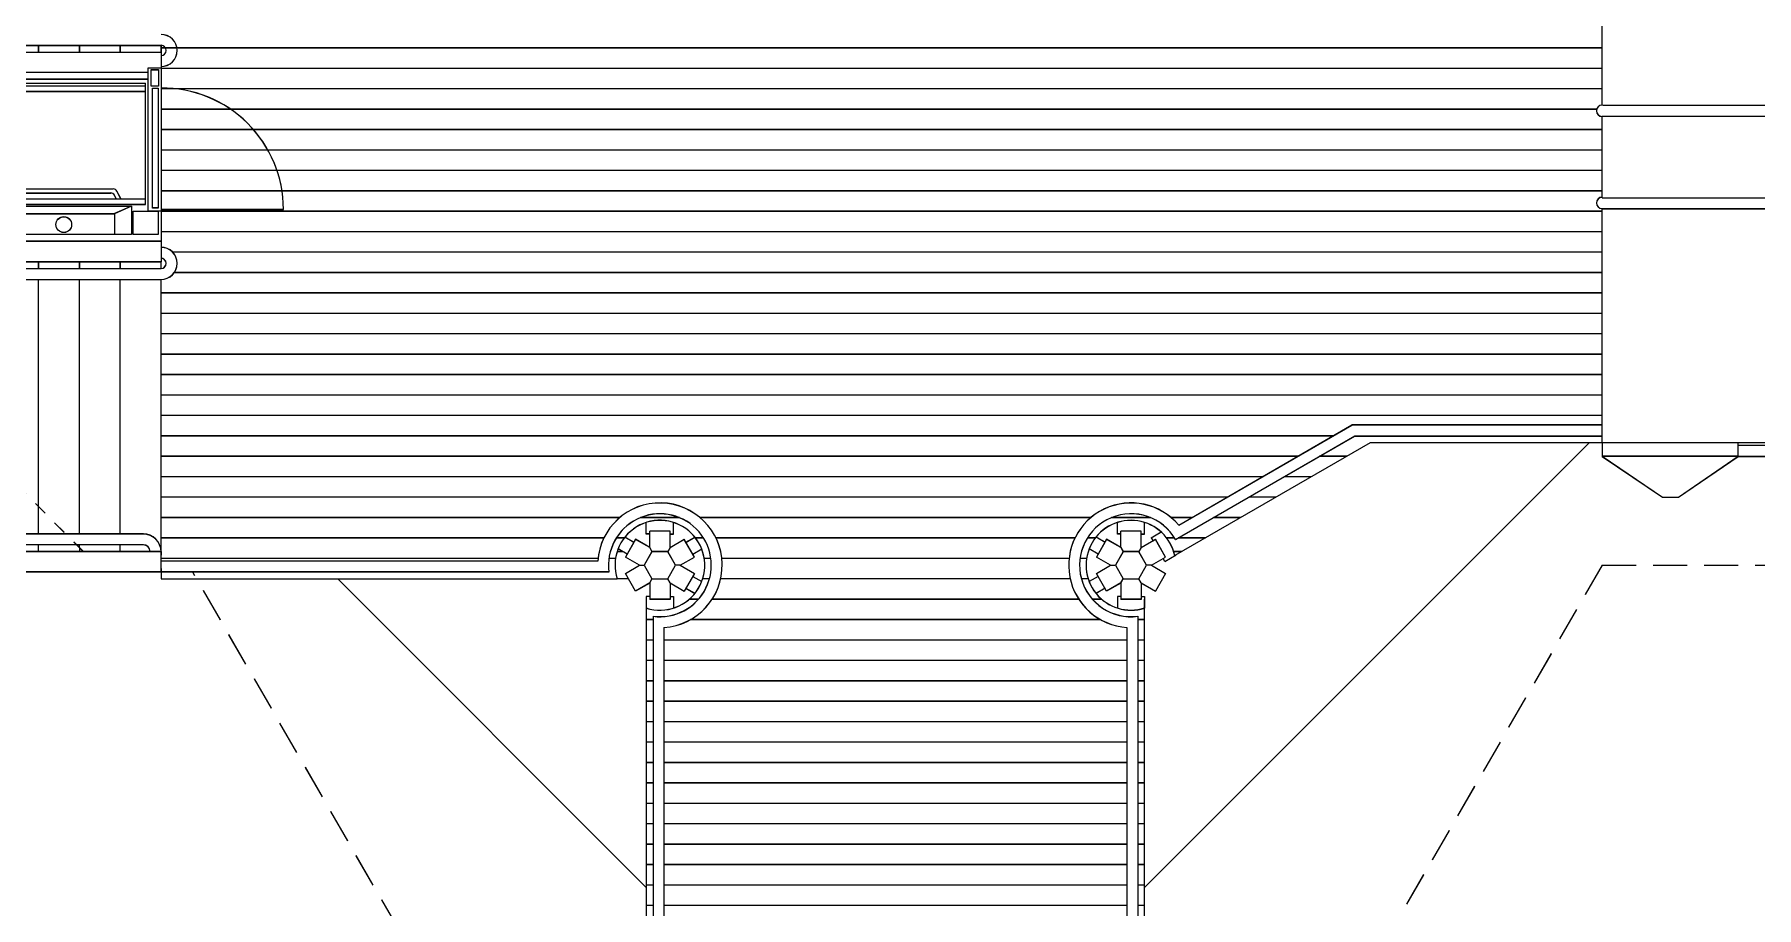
# Model space of a CAD drawing. Header units: millimetres. Extents: x 2128 to 2646, y 1972 to 2207.
# Drawn here: x 2359.31 to 2371.97, y 2025.98 to 2032.39 of the extents above; entities that cross this region are included whole.
import ezdxf

# ---------------------------------------------------------------- set-up
doc = ezdxf.new("R2010")
doc.units = ezdxf.units.MM
for name, pattern in [('DASHDOT2', [0.5, 0.25, -0.125, 0, -0.125]), ('DASHED', [19.05, 12.7, -6.35]), ('HIDDEN', [0.375, 0.25, -0.125])]:
    doc.linetypes.add(name, pattern=pattern)
for name, color, linetype in [('AR-ALV-C', 2, 'Continuous'), ('AR-CORRIMAO-guardacorpo-V1', 64, 'Continuous'), ('AR-CORRIMAO-V', 52, 'Continuous'), ('AR-CORRIMAO-V1', 52, 'Continuous'), ('AR-DASH', 1, 'DASHDOT2'), ('AR-ELEV1', 2, 'Continuous'), ('AR-ELEV2', 2, 'Continuous'), ('AR-ELEV3', 2, 'Continuous'), ('AR-ELEVADOR', 1, 'Continuous'), ('AR-ESTC', 3, 'Continuous'), ('AR-ESTMA-C', 1, 'Continuous'), ('AR-ESTMA-V', 2, 'Continuous'), ('ar-piso-tabua', 1, 'Continuous'), ('AR-PISO-V', 1, 'Continuous'), ('AR-PISO-V1', 1, 'Continuous'), ('AR-PISO-V2', 2, 'Continuous'), ('AR-PROJ', 1, 'HIDDEN'), ('PLAT-CONG', 7, 'Continuous'), ('projeção', 1, 'DASHED')]:
    doc.layers.add(name, color=color, linetype=linetype)

# ---------------------------------------------------------------- blocks, each defined once
blk = doc.blocks.new('elev-plataforma-planta')
at = {"layer": 'AR-ELEV1'}
for p, q in [((0.312, 1.31), (0.312, 0.113)), ((1.102, 1.27), (0.312, 1.27)), ((1.102, 1.29), (1.102, 0.113)), ((1.142, 1.29), (1.102, 1.29)), ((1.142, 1.29), (1.142, 0.113)), ((1.142, 1.27), (1.162, 1.27)), ((0.05, 1.209), (0.258, 1.209)), ((0.203, 1.083), (0.258, 1.209)), ((0.258, 1.209), (0.258, 0.218)), ((0.053, 1.083), (0.203, 1.083)), ((0.203, 1.083), (0.203, 0.342)), ((0.203, 0.342), (0.053, 0.342)), ((0.258, 0.218), (0.203, 0.342)), ((0.258, 0.218), (0.05, 0.218))]:
    blk.add_line(p, q, dxfattribs=at)
at = {"layer": 'AR-ELEV1', "color": 1}
for p, q in [((0.312, 1.086), (0.338, 1.073)), ((0.313, 1.12), (0.368, 1.091)), ((0.355, 1.046), (0.355, 0.369)), ((0.385, 1.064), (0.385, 0.351)), ((0.312, 0.329), (0.338, 0.343)), ((0.313, 0.296), (0.368, 0.324))]:
    blk.add_line(p, q, dxfattribs=at)
at = {"layer": 'AR-ELEV1'}
blk.add_lwpolyline([(1.14, 0.073), (1.261, 0.073), (1.261, 0.018), (1.14, 0.018)], close=True, dxfattribs=at)
blk.add_circle((0.123, 0.715), 0.0578, dxfattribs=at)
at = {"layer": 'AR-ELEV1', "color": 1}
for centre, start, end in [((0.325, 1.046), 0, 62.7325), ((0.355, 1.064), 0, 62.7325), ((0.325, 0.369), 297.2675, 0), ((0.355, 0.351), 297.2675, 0)]:
    blk.add_arc(centre, 0.03, start, end, dxfattribs=at)
at = {"layer": 'AR-ELEV2'}
for p, q in [((1.162, 1.31), (0.272, 1.31)), ((0.272, 1.31), (0.272, 0.113)), ((1.162, 1.31), (1.162, 0.113)), ((0.272, 0.113), (0.312, 0.113)), ((0.312, 0.113), (1.102, 0.113)), ((1.102, 0.113), (1.162, 0.113))]:
    blk.add_line(p, q, dxfattribs=at)
for points in [[(0.05, 0.206), (0.221, 0.206), (0.221, 0.021), (0.05, 0.021)], [(0.221, 0.094), (1.274, 0.094), (1.274, 0), (0.221, 0)]]:
    blk.add_lwpolyline(points, close=True, dxfattribs=at)
at = {"layer": 'AR-ELEV3'}
for p, q in [((0, 0), (0, 1.384)), ((0, 1.384), (1.24, 1.384)), ((0.05, 0.218), (0.05, 1.384)), ((0.05, 1.334), (1.19, 1.334)), ((1.19, 0.094), (1.19, 1.334)), ((1.24, 0.094), (1.24, 1.384)), ((0.221, 0), (0, 0))]:
    blk.add_line(p, q, dxfattribs=at)
blk.add_lwpolyline([(0.245, 0.063), (1.125, 0.063), (1.125, 0.021), (0.245, 0.021)], close=True, dxfattribs=at)
at = {"layer": 'projeção'}
blk.add_line((0.235, 0), (0.235, -0.9), dxfattribs=at)
blk.add_arc((0.234, -0.008), 0.892, 270.0946, 0.5456, dxfattribs=at)
blk = doc.blocks.new('pilar15')
at = {"layer": 'AR-ESTMA-C'}
for p, q in [((-0.179, 0.19), (-0.254, 0.06)), ((-0.075, 0.13), (-0.179, 0.19)), ((0.075, 0.25), (-0.075, 0.25)), ((-0.075, 0.13), (-0.075, 0.25)), ((-0.075, 0.13), (-0.058, 0.1)), ((0.075, 0.13), (0.058, 0.1)), ((0.075, 0.13), (0.075, 0.25)), ((0.075, 0.13), (0.179, 0.19)), ((0.254, 0.06), (0.179, 0.19)), ((-0.15, 0), (-0.254, 0.06)), ((-0.254, -0.06), (-0.15, 0)), ((-0.15, 0), (-0.115, 0)), ((0.15, 0), (0.115, 0)), ((0.15, 0), (0.254, 0.06)), ((0.15, 0), (0.254, -0.06)), ((-0.179, -0.19), (-0.254, -0.06)), ((-0.075, -0.13), (-0.058, -0.1)), ((0.075, -0.13), (0.058, -0.1)), ((0.254, -0.06), (0.179, -0.19)), ((-0.075, -0.13), (-0.179, -0.19)), ((-0.075, -0.13), (-0.075, -0.25)), ((0.075, -0.25), (-0.075, -0.25)), ((0.075, -0.13), (0.179, -0.19)), ((0.075, -0.13), (0.075, -0.25))]:
    blk.add_line(p, q, dxfattribs=at)
blk.add_lwpolyline([(0.058, 0.1), (-0.058, 0.1), (-0.115, 0), (-0.058, -0.1), (0.058, -0.1), (0.115, 0)], close=True, dxfattribs=at)
blk = doc.blocks.new('A$C5F2C59A8')
at = {"layer": 'AR-ALV-C'}
for p, q in [((7.13, 16.07), (9.83, 16.07)), ((9.83, 16.07), (9.83, 15.954)), ((9.736, 15.92), (7.28, 15.92)), ((9.83, 14.68), (7.28, 14.68)), ((9.83, 14.68), (9.83, 14.53)), ((7.13, 14.53), (9.83, 14.53)), ((9.83, 12.4), (9.83, 12.375)), ((9.83, 12.25), (9.83, 12.4)), ((9.83, 12.275), (9.83, 12.25))]:
    blk.add_line(p, q, dxfattribs=at)
for points in [[(9.83, 12.25), (7.13, 12.25, -0.426898), (4.85, 14.53), (4.85, 14.85)], [(9.83, 12.4), (7.13, 12.4, -0.427792), (5, 14.53), (5, 14.85)]]:
    blk.add_lwpolyline(points, format="xyb", dxfattribs=at)
at = {"layer": 'AR-CORRIMAO-guardacorpo-V1', "ltscale": 0.25}
for p, q in [((20.426, 15.6), (45.781, 15.6)), ((20.431, 15.68), (45.701, 15.68))]:
    blk.add_line(p, q, dxfattribs=at)
at = {"layer": 'AR-CORRIMAO-guardacorpo-V1'}
for p, q in [((7.18, 14.48), (9.83, 14.48)), ((7.26, 14.4), (9.83, 14.4)), ((9.7, 12.53), (9.13, 12.53)), ((9.7, 12.45), (9.21, 12.45))]:
    blk.add_line(p, q, dxfattribs=at)
at = {"layer": 'AR-CORRIMAO-guardacorpo-V1', "ltscale": 0.25}
blk.add_arc((20.426, 15.639), 0.0415, 89.9994, 269.9938, dxfattribs=at)
at = {"layer": 'AR-CORRIMAO-guardacorpo-V1'}
for centre, radius, start in [((9.83, 14.518), 0.118, 270), ((9.83, 14.518), 0.0375, 270), ((9.7, 12.4), 0.13, 0), ((9.7, 12.4), 0.05, 0)]:
    blk.add_arc(centre, radius, start, 90, dxfattribs=at)
at = {"layer": 'AR-CORRIMAO-V'}
for p, q in [((7.13, 16.12), (9.83, 16.12)), ((9.13, 12.53), (7.26, 12.53)), ((9.21, 12.45), (7.26, 12.45)), ((13.041, 12.33), (9.83, 12.33)), ((13.123, 12.25), (9.83, 12.25)), ((13.448, 11.925), (13.448, 6.675)), ((17.012, 11.925), (17.012, 6.675)), ((13.528, 11.843), (13.528, 6.757)), ((16.932, 11.843), (16.932, 6.757))]:
    blk.add_line(p, q, dxfattribs=at)
for centre, radius, start, end in [((9.83, 16.082), 0.118, 270, 90), ((9.83, 16.082), 0.0375, 270, 90), ((13.498, 12.3), 0.458, 273.7542, 176.2509), ((13.498, 12.3), 0.378, 262.4033, 187.6029), ((16.962, 12.3), 0.458, 40.0553, 266.2461), ((16.962, 12.3), 0.378, 30.0003, 277.5971)]:
    blk.add_arc(centre, radius, start, end, dxfattribs=at)
at = {"layer": 'AR-CORRIMAO-V1'}
for p, q in [((20.426, 15), (46.407, 15)), ((20.426, 14.92), (46.407, 14.92)), ((17.313, 12.595), (18.586, 13.33)), ((20.426, 13.33), (18.586, 13.33)), ((17.29, 12.489), (18.608, 13.25)), ((18.608, 13.25), (20.426, 13.25)), ((33.426, 13.18), (21.426, 13.18)), ((21.426, 13.1), (33.426, 13.1))]:
    blk.add_line(p, q, dxfattribs=at)
blk.add_arc((20.426, 14.962), 0.0415, 89.9994, 269.9938, dxfattribs=at)
at = {"layer": 'AR-DASH', "ltscale": 0.025}
blk.add_line((9.26, 12.4), (7.905, 13.755), dxfattribs=at)
at = {"layer": 'AR-ESTC', "ltscale": 0.25}
for p, q in [((21.426, 13.2), (20.426, 13.2)), ((20.426, 13.2), (20.426, 13.1)), ((21.426, 13.1), (21.426, 13.2)), ((21.426, 13.1), (20.426, 13.1)), ((20.426, 13.1), (20.869, 12.8)), ((20.987, 12.8), (21.426, 13.1)), ((20.869, 12.8), (20.987, 12.8))]:
    blk.add_line(p, q, dxfattribs=at)
at = {"layer": 'AR-ESTMA-V', "ltscale": 0.25}
for p, q in [((13.398, 12.53), (13.398, 12.615)), ((13.598, 12.53), (13.598, 12.615)), ((16.862, 12.53), (16.862, 12.615)), ((17.062, 12.53), (17.062, 12.615)), ((17.111, 12.502), (17.185, 12.544)), ((13.257, 12.382), (13.191, 12.42)), ((13.307, 12.468), (13.241, 12.506)), ((13.423, 12.53), (13.398, 12.53)), ((13.573, 12.53), (13.598, 12.53)), ((13.69, 12.468), (13.756, 12.506)), ((13.74, 12.382), (13.806, 12.42)), ((16.721, 12.382), (16.655, 12.42)), ((16.771, 12.468), (16.705, 12.506)), ((16.887, 12.53), (16.862, 12.53)), ((17.037, 12.53), (17.062, 12.53)), ((17.111, 12.502), (17.124, 12.48)), ((13.225, 12.4), (13.184, 12.4)), ((17.211, 12.328), (17.199, 12.35)), ((17.211, 12.328), (17.295, 12.377)), ((13.267, 12.2), (13.184, 12.2)), ((13.74, 12.218), (13.806, 12.18)), ((16.721, 12.218), (16.655, 12.18)), ((13.398, 12.07), (13.398, 11.986)), ((13.423, 12.07), (13.398, 12.07)), ((13.573, 12.07), (13.598, 12.07)), ((13.598, 12.07), (13.598, 11.986)), ((13.69, 12.132), (13.756, 12.094)), ((16.771, 12.132), (16.705, 12.094)), ((16.862, 12.07), (16.862, 11.986)), ((16.887, 12.07), (16.862, 12.07)), ((17.037, 12.07), (17.062, 12.07)), ((17.062, 12.07), (17.062, 11.986))]:
    blk.add_line(p, q, dxfattribs=at)
at = {"layer": 'ar-piso-tabua'}
for p, q in [((20.426, 16.1), (9.83, 16.1)), ((20.426, 15.95), (9.83, 15.95)), ((20.426, 15.8), (9.83, 15.8)), ((20.386, 15.65), (9.83, 15.65)), ((20.426, 15.5), (9.83, 15.5)), ((20.426, 15.35), (9.83, 15.35)), ((20.426, 15.2), (9.83, 15.2)), ((20.426, 15.05), (9.83, 15.05)), ((20.426, 14.9), (9.83, 14.9)), ((20.426, 14.75), (9.83, 14.75)), ((20.426, 14.6), (9.914, 14.6)), ((20.426, 14.45), (9.926, 14.45)), ((20.426, 14.3), (9.83, 14.3)), ((20.426, 14.15), (9.83, 14.15)), ((20.426, 14), (9.83, 14)), ((20.426, 13.85), (9.83, 13.85)), ((20.426, 13.7), (9.83, 13.7)), ((20.426, 13.55), (9.83, 13.55)), ((20.426, 13.4), (9.83, 13.4)), ((18.448, 13.25), (9.83, 13.25)), ((18.188, 13.1), (9.83, 13.1)), ((18.548, 13.1), (18.348, 13.1)), ((17.928, 12.95), (9.83, 12.95)), ((18.288, 12.95), (18.088, 12.95)), ((17.668, 12.8), (9.83, 12.8)), ((18.028, 12.8), (17.828, 12.8)), ((13.202, 12.65), (9.83, 12.65)), ((13.642, 12.65), (13.355, 12.65)), ((13.642, 12.65), (13.641, 12.65)), ((16.666, 12.65), (13.794, 12.65)), ((17.106, 12.65), (16.819, 12.65)), ((17.408, 12.65), (17.257, 12.65)), ((17.768, 12.65), (17.568, 12.65)), ((13.086, 12.5), (9.83, 12.5)), ((13.236, 12.5), (13.177, 12.5)), ((13.819, 12.5), (13.761, 12.5)), ((16.55, 12.5), (13.91, 12.5)), ((16.7, 12.5), (16.641, 12.5)), ((17.283, 12.5), (17.225, 12.5)), ((17.509, 12.5), (17.309, 12.5)), ((13.043, 12.35), (9.83, 12.35)), ((13.172, 12.35), (13.123, 12.35)), ((13.873, 12.35), (13.824, 12.35)), ((16.507, 12.35), (13.954, 12.35)), ((16.636, 12.35), (16.587, 12.35)), ((17.335, 12.4), (17.277, 12.4)), ((13.863, 12.2), (13.813, 12.2)), ((13.873, 12.25), (13.873, 12.25)), ((13.873, 12.25), (13.873, 12.25)), ((16.515, 12.2), (13.945, 12.2)), ((16.587, 12.25), (16.587, 12.25)), ((16.648, 12.2), (16.597, 12.2)), ((13.782, 12.05), (13.713, 12.05)), ((13.819, 12.1), (13.819, 12.1)), ((13.819, 12.1), (13.819, 12.1)), ((16.578, 12.05), (13.882, 12.05)), ((16.641, 12.1), (16.641, 12.1)), ((16.747, 12.05), (16.678, 12.05)), ((13.642, 11.95), (13.641, 11.95)), ((13.642, 11.95), (13.641, 11.95)), ((16.819, 11.95), (16.819, 11.95)), ((13.448, 11.9), (13.398, 11.9)), ((16.739, 11.9), (13.722, 11.9)), ((17.062, 11.9), (17.012, 11.9)), ((13.448, 11.75), (13.398, 11.75)), ((16.932, 11.75), (13.528, 11.75)), ((17.062, 11.75), (17.012, 11.75)), ((13.448, 11.6), (13.398, 11.6)), ((16.932, 11.6), (13.528, 11.6)), ((17.062, 11.6), (17.012, 11.6)), ((13.448, 11.45), (13.398, 11.45)), ((16.932, 11.45), (13.528, 11.45)), ((17.062, 11.45), (17.012, 11.45)), ((13.448, 11.3), (13.398, 11.3)), ((16.932, 11.3), (13.528, 11.3)), ((17.062, 11.3), (17.012, 11.3)), ((13.448, 11.15), (13.398, 11.15)), ((16.932, 11.15), (13.528, 11.15)), ((17.062, 11.15), (17.012, 11.15)), ((13.448, 11), (13.398, 11)), ((16.932, 11), (13.528, 11)), ((17.062, 11), (17.012, 11)), ((13.448, 10.85), (13.398, 10.85)), ((16.932, 10.85), (13.528, 10.85)), ((17.062, 10.85), (17.012, 10.85)), ((13.448, 10.7), (13.398, 10.7)), ((16.932, 10.7), (13.528, 10.7)), ((17.062, 10.7), (17.012, 10.7)), ((13.448, 10.55), (13.398, 10.55)), ((16.932, 10.55), (13.528, 10.55)), ((17.062, 10.55), (17.012, 10.55)), ((13.448, 10.4), (13.398, 10.4)), ((16.932, 10.4), (13.528, 10.4)), ((17.062, 10.4), (17.012, 10.4)), ((13.448, 10.25), (13.398, 10.25)), ((16.932, 10.25), (13.528, 10.25)), ((17.062, 10.25), (17.012, 10.25)), ((13.448, 10.1), (13.398, 10.1)), ((16.932, 10.1), (13.528, 10.1)), ((17.062, 10.1), (17.012, 10.1)), ((13.448, 9.95), (13.398, 9.95)), ((16.932, 9.95), (13.528, 9.95)), ((17.062, 9.95), (17.012, 9.95)), ((13.448, 9.8), (13.398, 9.8)), ((16.932, 9.8), (13.528, 9.8)), ((17.062, 9.8), (17.012, 9.8))]:
    blk.add_line(p, q, dxfattribs=at)
at = {"layer": 'AR-PISO-V'}
for p, q in [((17.062, 9.932), (20.33, 13.2)), ((13.398, 9.932), (11.13, 12.2))]:
    blk.add_line(p, q, dxfattribs=at)
at = {"layer": 'AR-PISO-V1'}
for p, q in [((20.426, 15.68), (20.426, 17.4)), ((8.93, 16.12), (8.93, 16.07)), ((8.93, 16.07), (8.93, 16.12)), ((9.23, 16.12), (9.23, 16.07)), ((9.23, 16.07), (9.23, 16.12)), ((9.53, 16.12), (9.53, 16.07)), ((9.53, 16.07), (9.53, 16.12)), ((9.83, 16.12), (9.83, 16.07)), ((9.83, 16.07), (9.83, 16.12)), ((20.426, 15.15), (20.426, 15.597)), ((20.426, 15), (20.426, 15.15)), ((20.426, 13.2), (20.426, 14.92)), ((9.83, 14.48), (9.83, 14.53)), ((18.721, 13.2), (17.285, 12.371)), ((20.426, 13.2), (18.721, 13.2)), ((47.525, 13.2), (20.426, 13.2)), ((8.93, 12.53), (8.93, 12.73)), ((8.93, 12.4), (8.93, 12.45)), ((9.23, 12.43), (9.23, 12.4)), ((9.83, 12.25), (9.83, 12.2)), ((9.83, 12.2), (13.184, 12.2)), ((17.062, 6.55), (17.062, 12.05)), ((13.398, 11.986), (13.398, 6.614))]:
    blk.add_line(p, q, dxfattribs=at)
for centre, start, end in [((13.498, 12.3), 252.3606, 197.6468), ((16.962, 12.3), 12.3606, 287.6399)]:
    blk.add_arc(centre, 0.33, start, end, dxfattribs=at)
at = {"layer": 'AR-PISO-V2'}
for p, q in [((8.93, 14.53), (8.93, 14.48)), ((8.93, 14.48), (8.93, 14.53)), ((9.23, 14.53), (9.23, 14.48)), ((9.23, 14.48), (9.23, 14.53)), ((9.53, 14.53), (9.53, 14.48)), ((9.53, 14.48), (9.53, 14.53)), ((8.93, 12.73), (8.93, 14.4)), ((9.23, 12.53), (9.23, 14.4)), ((9.53, 12.53), (9.53, 14.4)), ((9.83, 12.4), (9.83, 14.4)), ((9.23, 12.43), (9.23, 12.45)), ((9.53, 12.4), (9.53, 12.45))]:
    blk.add_line(p, q, dxfattribs=at)
at = {"layer": 'AR-PROJ'}
for p, q in [((20.426, 12.3), (48.139, 12.3)), ((11.766, 9.3), (10.063, 12.25))]:
    blk.add_line(p, q, dxfattribs=at)
blk.add_lwpolyline([(20.426, 12.3), (18.694, 9.3), (18.694, 5.758), (21.405, 5.758)], dxfattribs=at)
at = {"layer": 'AR-ELEVADOR', "rotation": 90}
blk.add_blockref('elev-plataforma-planta', (9.83, 14.68), dxfattribs=at)
at = {"layer": 'AR-ESTMA-C', "ltscale": 0.25}
for p in [(13.498, 12.3), (16.962, 12.3)]:
    blk.add_blockref('pilar15', p, dxfattribs=at)
blk = doc.blocks.new('A$C63644613')
at = {"layer": 'AR-ALV-C'}
for p, q in [((2.28, 10.312), (4.98, 10.312)), ((4.98, 10.312), (4.98, 10.195)), ((4.886, 10.162), (2.43, 10.162)), ((4.98, 8.922), (2.43, 8.922)), ((4.98, 8.922), (4.98, 8.772)), ((2.28, 8.772), (4.98, 8.772)), ((4.98, 6.642), (4.98, 6.617)), ((4.98, 6.492), (4.98, 6.642)), ((4.98, 6.517), (4.98, 6.492))]:
    blk.add_line(p, q, dxfattribs=at)
for points in [[(4.98, 6.492), (2.28, 6.492, -0.426898), (0, 8.772), (0, 9.092)], [(4.98, 6.642), (2.28, 6.642, -0.427792), (0.15, 8.772), (0.15, 9.092)]]:
    blk.add_lwpolyline(points, format="xyb", dxfattribs=at)
at = {"layer": 'AR-CORRIMAO-guardacorpo-V1', "ltscale": 0.25}
for p, q in [((15.581, 9.922), (40.851, 9.922)), ((15.576, 9.842), (40.931, 9.842))]:
    blk.add_line(p, q, dxfattribs=at)
at = {"layer": 'AR-CORRIMAO-guardacorpo-V1'}
for p, q in [((2.33, 8.722), (4.98, 8.722)), ((2.41, 8.642), (4.98, 8.642)), ((4.85, 6.772), (4.28, 6.772)), ((4.85, 6.692), (4.36, 6.692))]:
    blk.add_line(p, q, dxfattribs=at)
at = {"layer": 'AR-CORRIMAO-guardacorpo-V1', "ltscale": 0.25}
blk.add_arc((15.576, 9.881), 0.0415, 89.9994, 269.9938, dxfattribs=at)
at = {"layer": 'AR-CORRIMAO-guardacorpo-V1'}
for centre, radius, start in [((4.98, 8.759), 0.118, 270), ((4.98, 8.759), 0.0375, 270), ((4.85, 6.642), 0.13, 0), ((4.85, 6.642), 0.05, 0)]:
    blk.add_arc(centre, radius, start, 90, dxfattribs=at)
at = {"layer": 'AR-CORRIMAO-V'}
for p, q in [((2.28, 10.362), (4.98, 10.362)), ((4.28, 6.772), (2.41, 6.772)), ((4.36, 6.692), (2.41, 6.692)), ((8.191, 6.572), (4.98, 6.572)), ((8.273, 6.492), (4.98, 6.492)), ((8.598, 6.167), (8.598, 0.917)), ((8.678, 6.085), (8.678, 0.999)), ((12.082, 6.085), (12.082, 0.999)), ((12.162, 6.167), (12.162, 0.917))]:
    blk.add_line(p, q, dxfattribs=at)
for centre, radius, start, end in [((4.98, 10.324), 0.118, 270, 90), ((4.98, 10.324), 0.0375, 270, 90), ((8.648, 6.542), 0.458, 273.7542, 176.2509), ((12.112, 6.542), 0.458, 40.0553, 266.2461), ((8.648, 6.542), 0.378, 262.4033, 187.6029), ((12.112, 6.542), 0.378, 30.0003, 277.5971)]:
    blk.add_arc(centre, radius, start, end, dxfattribs=at)
at = {"layer": 'AR-CORRIMAO-V1'}
for p, q in [((15.576, 9.242), (41.557, 9.242)), ((15.576, 9.162), (41.557, 9.162)), ((12.44, 6.731), (13.758, 7.492)), ((12.463, 6.837), (13.736, 7.572)), ((15.576, 7.572), (13.736, 7.572)), ((13.758, 7.492), (15.576, 7.492)), ((28.576, 7.422), (16.576, 7.422)), ((16.576, 7.342), (28.576, 7.342))]:
    blk.add_line(p, q, dxfattribs=at)
blk.add_arc((15.576, 9.203), 0.0415, 89.9994, 269.9938, dxfattribs=at)
at = {"layer": 'AR-DASH', "ltscale": 0.025}
blk.add_line((4.41, 6.642), (3.055, 7.997), dxfattribs=at)
at = {"layer": 'AR-ESTC', "ltscale": 0.25}
for p, q in [((16.576, 7.442), (15.576, 7.442)), ((15.576, 7.442), (15.576, 7.342)), ((16.576, 7.342), (16.576, 7.442)), ((16.576, 7.342), (15.576, 7.342)), ((15.576, 7.342), (16.019, 7.042)), ((16.137, 7.042), (16.576, 7.342)), ((16.019, 7.042), (16.137, 7.042))]:
    blk.add_line(p, q, dxfattribs=at)
at = {"layer": 'AR-ESTMA-V', "ltscale": 0.25}
for p, q in [((8.548, 6.772), (8.548, 6.856)), ((8.748, 6.772), (8.748, 6.856)), ((12.012, 6.772), (12.012, 6.856)), ((12.212, 6.772), (12.212, 6.856)), ((8.457, 6.71), (8.391, 6.748)), ((8.573, 6.772), (8.548, 6.772)), ((8.723, 6.772), (8.748, 6.772)), ((8.84, 6.71), (8.906, 6.748)), ((11.921, 6.71), (11.855, 6.748)), ((12.037, 6.772), (12.012, 6.772)), ((12.187, 6.772), (12.212, 6.772)), ((12.261, 6.743), (12.335, 6.786)), ((12.261, 6.743), (12.274, 6.722)), ((8.375, 6.642), (8.334, 6.642)), ((8.407, 6.624), (8.341, 6.662)), ((8.89, 6.624), (8.956, 6.662)), ((11.871, 6.624), (11.805, 6.662)), ((12.361, 6.57), (12.349, 6.592)), ((12.361, 6.57), (12.445, 6.618)), ((8.89, 6.46), (8.956, 6.422)), ((11.871, 6.46), (11.805, 6.422)), ((8.417, 6.442), (8.334, 6.442)), ((8.84, 6.374), (8.906, 6.335)), ((11.921, 6.374), (11.855, 6.335)), ((8.548, 6.312), (8.548, 6.227)), ((8.573, 6.312), (8.548, 6.312)), ((8.723, 6.312), (8.748, 6.312)), ((8.748, 6.312), (8.748, 6.227)), ((12.012, 6.312), (12.012, 6.227)), ((12.037, 6.312), (12.012, 6.312)), ((12.187, 6.312), (12.212, 6.312)), ((12.212, 6.312), (12.212, 6.227))]:
    blk.add_line(p, q, dxfattribs=at)
at = {"layer": 'ar-piso-tabua'}
for p, q in [((15.576, 10.342), (4.98, 10.342)), ((15.576, 10.192), (4.98, 10.192)), ((15.576, 10.042), (4.98, 10.042)), ((15.536, 9.892), (4.98, 9.892)), ((15.576, 9.742), (4.98, 9.742)), ((15.576, 9.592), (4.98, 9.592)), ((15.576, 9.442), (4.98, 9.442)), ((15.576, 9.292), (4.98, 9.292)), ((15.576, 9.142), (4.98, 9.142)), ((15.576, 8.992), (4.98, 8.992)), ((15.576, 8.842), (5.064, 8.842)), ((15.576, 8.692), (5.076, 8.692)), ((15.576, 8.542), (4.98, 8.542)), ((15.576, 8.392), (4.98, 8.392)), ((15.576, 8.242), (4.98, 8.242)), ((15.576, 8.092), (4.98, 8.092)), ((15.576, 7.942), (4.98, 7.942)), ((15.576, 7.792), (4.98, 7.792)), ((15.576, 7.642), (4.98, 7.642)), ((13.598, 7.492), (4.98, 7.492)), ((13.338, 7.342), (4.98, 7.342)), ((13.698, 7.342), (13.498, 7.342)), ((13.078, 7.192), (4.98, 7.192)), ((13.438, 7.192), (13.238, 7.192)), ((12.818, 7.042), (4.98, 7.042)), ((13.178, 7.042), (12.978, 7.042)), ((8.352, 6.892), (4.98, 6.892)), ((8.792, 6.892), (8.505, 6.892)), ((8.792, 6.892), (8.791, 6.892)), ((11.816, 6.892), (8.944, 6.892)), ((12.256, 6.892), (11.969, 6.892)), ((12.558, 6.892), (12.407, 6.892)), ((12.918, 6.892), (12.718, 6.892)), ((8.236, 6.742), (4.98, 6.742)), ((8.386, 6.742), (8.327, 6.742)), ((8.969, 6.742), (8.911, 6.742)), ((11.7, 6.742), (9.06, 6.742)), ((11.85, 6.742), (11.791, 6.742)), ((12.433, 6.742), (12.375, 6.742)), ((12.659, 6.742), (12.459, 6.742)), ((8.193, 6.592), (4.98, 6.592)), ((8.322, 6.592), (8.273, 6.592)), ((9.023, 6.592), (8.974, 6.592)), ((11.657, 6.592), (9.104, 6.592)), ((11.786, 6.592), (11.737, 6.592)), ((12.485, 6.642), (12.427, 6.642)), ((9.023, 6.492), (9.023, 6.492)), ((9.023, 6.492), (9.023, 6.492)), ((11.737, 6.492), (11.737, 6.492)), ((9.013, 6.442), (8.963, 6.442)), ((8.969, 6.342), (8.969, 6.342)), ((8.969, 6.342), (8.969, 6.342)), ((11.665, 6.442), (9.095, 6.442)), ((11.798, 6.442), (11.747, 6.442)), ((11.791, 6.342), (11.791, 6.342)), ((8.932, 6.292), (8.863, 6.292)), ((11.728, 6.292), (9.032, 6.292)), ((11.897, 6.292), (11.828, 6.292)), ((8.598, 6.142), (8.548, 6.142)), ((8.792, 6.192), (8.791, 6.192)), ((8.792, 6.192), (8.791, 6.192)), ((11.889, 6.142), (8.872, 6.142)), ((11.969, 6.192), (11.969, 6.192)), ((12.212, 6.142), (12.162, 6.142)), ((8.598, 5.992), (8.548, 5.992)), ((12.082, 5.992), (8.678, 5.992)), ((12.212, 5.992), (12.162, 5.992)), ((8.598, 5.842), (8.548, 5.842)), ((12.082, 5.842), (8.678, 5.842)), ((12.212, 5.842), (12.162, 5.842)), ((8.598, 5.692), (8.548, 5.692)), ((12.082, 5.692), (8.678, 5.692)), ((12.212, 5.692), (12.162, 5.692)), ((8.598, 5.542), (8.548, 5.542)), ((12.082, 5.542), (8.678, 5.542)), ((12.212, 5.542), (12.162, 5.542)), ((8.598, 5.392), (8.548, 5.392)), ((12.082, 5.392), (8.678, 5.392)), ((12.212, 5.392), (12.162, 5.392)), ((8.598, 5.242), (8.548, 5.242)), ((12.082, 5.242), (8.678, 5.242)), ((12.212, 5.242), (12.162, 5.242)), ((8.598, 5.092), (8.548, 5.092)), ((12.082, 5.092), (8.678, 5.092)), ((12.212, 5.092), (12.162, 5.092)), ((8.598, 4.942), (8.548, 4.942)), ((12.082, 4.942), (8.678, 4.942)), ((12.212, 4.942), (12.162, 4.942)), ((8.598, 4.792), (8.548, 4.792)), ((12.082, 4.792), (8.678, 4.792)), ((12.212, 4.792), (12.162, 4.792)), ((8.598, 4.642), (8.548, 4.642)), ((12.082, 4.642), (8.678, 4.642)), ((12.212, 4.642), (12.162, 4.642)), ((8.598, 4.492), (8.548, 4.492)), ((12.082, 4.492), (8.678, 4.492)), ((12.212, 4.492), (12.162, 4.492)), ((8.598, 4.342), (8.548, 4.342)), ((12.082, 4.342), (8.678, 4.342)), ((12.212, 4.342), (12.162, 4.342)), ((8.598, 4.192), (8.548, 4.192)), ((12.082, 4.192), (8.678, 4.192)), ((12.212, 4.192), (12.162, 4.192)), ((8.598, 4.042), (8.548, 4.042)), ((12.082, 4.042), (8.678, 4.042)), ((12.212, 4.042), (12.162, 4.042))]:
    blk.add_line(p, q, dxfattribs=at)
at = {"layer": 'AR-PISO-V'}
for p, q in [((12.212, 4.174), (15.48, 7.442)), ((8.548, 4.174), (6.28, 6.442))]:
    blk.add_line(p, q, dxfattribs=at)
at = {"layer": 'AR-PISO-V1'}
for p, q in [((15.576, 9.922), (15.576, 11.642)), ((4.08, 10.362), (4.08, 10.312)), ((4.08, 10.312), (4.08, 10.362)), ((4.38, 10.362), (4.38, 10.312)), ((4.38, 10.312), (4.38, 10.362)), ((4.68, 10.362), (4.68, 10.312)), ((4.68, 10.312), (4.68, 10.362)), ((4.98, 10.362), (4.98, 10.312)), ((4.98, 10.312), (4.98, 10.362)), ((15.576, 9.392), (15.576, 9.839)), ((15.576, 9.242), (15.576, 9.392)), ((15.576, 7.442), (15.576, 9.162)), ((4.98, 8.722), (4.98, 8.772)), ((13.871, 7.442), (12.435, 6.613)), ((15.576, 7.442), (13.871, 7.442)), ((42.675, 7.442), (15.576, 7.442)), ((4.08, 6.772), (4.08, 6.972)), ((4.08, 6.642), (4.08, 6.692)), ((4.38, 6.672), (4.38, 6.642)), ((4.98, 6.492), (4.98, 6.442)), ((4.98, 6.442), (8.334, 6.442)), ((8.548, 6.227), (8.548, 0.856)), ((12.212, 0.792), (12.212, 6.292))]:
    blk.add_line(p, q, dxfattribs=at)
for centre, start, end in [((8.648, 6.542), 252.3606, 197.6468), ((12.112, 6.542), 12.3606, 287.6399)]:
    blk.add_arc(centre, 0.33, start, end, dxfattribs=at)
at = {"layer": 'AR-PISO-V2'}
for p, q in [((4.08, 8.772), (4.08, 8.722)), ((4.08, 8.722), (4.08, 8.772)), ((4.38, 8.772), (4.38, 8.722)), ((4.38, 8.722), (4.38, 8.772)), ((4.68, 8.772), (4.68, 8.722)), ((4.68, 8.722), (4.68, 8.772)), ((4.08, 6.972), (4.08, 8.642)), ((4.38, 6.772), (4.38, 8.642)), ((4.68, 6.772), (4.68, 8.642)), ((4.98, 6.642), (4.98, 8.642)), ((4.38, 6.672), (4.38, 6.692)), ((4.68, 6.642), (4.68, 6.692))]:
    blk.add_line(p, q, dxfattribs=at)
at = {"layer": 'AR-PROJ'}
for p, q in [((6.916, 3.542), (5.213, 6.492)), ((15.576, 6.542), (43.289, 6.542))]:
    blk.add_line(p, q, dxfattribs=at)
blk.add_lwpolyline([(15.576, 6.542), (13.844, 3.542), (13.844, 0), (16.555, 0)], dxfattribs=at)
at = {"layer": 'AR-ELEVADOR', "rotation": 90}
blk.add_blockref('elev-plataforma-planta', (4.98, 8.922), dxfattribs=at)
at = {"layer": 'AR-ESTMA-C', "ltscale": 0.25}
for p in [(8.648, 6.542), (12.112, 6.542)]:
    blk.add_blockref('pilar15', p, dxfattribs=at)
blk = doc.blocks.new('A$C53EB3577')
at = {"layer": 'AR-ALV-C'}
for p, q in [((2.28, 18.77), (4.98, 18.77)), ((4.98, 18.77), (4.98, 18.654)), ((4.886, 18.62), (2.43, 18.62)), ((4.98, 17.38), (2.43, 17.38)), ((4.98, 17.38), (4.98, 17.23)), ((2.28, 17.23), (4.98, 17.23)), ((4.98, 15.1), (4.98, 15.075)), ((4.98, 14.95), (4.98, 15.1)), ((4.98, 14.975), (4.98, 14.95))]:
    blk.add_line(p, q, dxfattribs=at)
for points in [[(4.98, 14.95), (2.28, 14.95, -0.426898), (0, 17.23), (0, 17.55)], [(4.98, 15.1), (2.28, 15.1, -0.427792), (0.15, 17.23), (0.15, 17.55)]]:
    blk.add_lwpolyline(points, format="xyb", dxfattribs=at)
at = {"layer": 'AR-CORRIMAO-guardacorpo-V1', "ltscale": 0.25}
for p, q in [((15.581, 18.38), (40.851, 18.38)), ((15.576, 18.3), (40.931, 18.3))]:
    blk.add_line(p, q, dxfattribs=at)
at = {"layer": 'AR-CORRIMAO-guardacorpo-V1'}
for p, q in [((2.33, 17.18), (4.98, 17.18)), ((2.41, 17.1), (4.98, 17.1)), ((4.85, 15.23), (4.28, 15.23)), ((4.85, 15.15), (4.36, 15.15))]:
    blk.add_line(p, q, dxfattribs=at)
at = {"layer": 'AR-CORRIMAO-guardacorpo-V1', "ltscale": 0.25}
blk.add_arc((15.576, 18.339), 0.0415, 89.9994, 269.9938, dxfattribs=at)
at = {"layer": 'AR-CORRIMAO-guardacorpo-V1'}
for centre, radius, start in [((4.98, 17.218), 0.118, 270), ((4.98, 17.218), 0.0375, 270), ((4.85, 15.1), 0.13, 0), ((4.85, 15.1), 0.05, 0)]:
    blk.add_arc(centre, radius, start, 90, dxfattribs=at)
at = {"layer": 'AR-CORRIMAO-V'}
for p, q in [((2.28, 18.82), (4.98, 18.82)), ((4.28, 15.23), (2.41, 15.23)), ((4.36, 15.15), (2.41, 15.15)), ((8.191, 15.03), (4.98, 15.03)), ((8.273, 14.95), (4.98, 14.95)), ((8.598, 14.625), (8.598, 9.375)), ((12.162, 14.625), (12.162, 9.375)), ((8.678, 14.543), (8.678, 9.457)), ((12.082, 14.543), (12.082, 9.457))]:
    blk.add_line(p, q, dxfattribs=at)
for centre, radius, start, end in [((4.98, 18.782), 0.118, 270, 90), ((4.98, 18.782), 0.0375, 270, 90), ((8.648, 15), 0.458, 273.7542, 176.2509), ((12.112, 15), 0.458, 40.0553, 266.2461), ((8.648, 15), 0.378, 262.4033, 187.6029), ((12.112, 15), 0.378, 30.0003, 277.5971)]:
    blk.add_arc(centre, radius, start, end, dxfattribs=at)
at = {"layer": 'AR-CORRIMAO-V1'}
for p, q in [((15.576, 17.7), (41.557, 17.7)), ((15.576, 17.62), (41.557, 17.62)), ((12.463, 15.295), (13.736, 16.03)), ((15.576, 16.03), (13.736, 16.03)), ((12.44, 15.189), (13.758, 15.95)), ((13.758, 15.95), (15.576, 15.95)), ((28.576, 15.88), (16.576, 15.88)), ((16.576, 15.8), (28.576, 15.8))]:
    blk.add_line(p, q, dxfattribs=at)
blk.add_arc((15.576, 17.662), 0.0415, 89.9994, 269.9938, dxfattribs=at)
at = {"layer": 'AR-DASH', "ltscale": 0.025}
blk.add_line((4.41, 15.1), (3.055, 16.455), dxfattribs=at)
at = {"layer": 'AR-ESTC', "ltscale": 0.25}
for p, q in [((16.576, 15.9), (15.576, 15.9)), ((15.576, 15.9), (15.576, 15.8)), ((16.576, 15.8), (16.576, 15.9)), ((16.576, 15.8), (15.576, 15.8)), ((15.576, 15.8), (16.019, 15.5)), ((16.137, 15.5), (16.576, 15.8)), ((16.019, 15.5), (16.137, 15.5))]:
    blk.add_line(p, q, dxfattribs=at)
at = {"layer": 'AR-ESTMA-V', "ltscale": 0.25}
for p, q in [((8.457, 15.168), (8.391, 15.206)), ((8.548, 15.23), (8.548, 15.314)), ((8.573, 15.23), (8.548, 15.23)), ((8.723, 15.23), (8.748, 15.23)), ((8.748, 15.23), (8.748, 15.314)), ((8.84, 15.168), (8.906, 15.206)), ((11.921, 15.168), (11.855, 15.206)), ((12.012, 15.23), (12.012, 15.314)), ((12.037, 15.23), (12.012, 15.23)), ((12.187, 15.23), (12.212, 15.23)), ((12.212, 15.23), (12.212, 15.314)), ((12.261, 15.202), (12.335, 15.244)), ((12.261, 15.202), (12.274, 15.18)), ((8.375, 15.1), (8.334, 15.1)), ((8.407, 15.082), (8.341, 15.12)), ((8.89, 15.082), (8.956, 15.12)), ((11.871, 15.082), (11.805, 15.12)), ((12.361, 15.028), (12.445, 15.077)), ((12.361, 15.028), (12.349, 15.05)), ((8.417, 14.9), (8.334, 14.9)), ((8.84, 14.832), (8.906, 14.794)), ((8.89, 14.918), (8.956, 14.88)), ((11.871, 14.918), (11.805, 14.88)), ((11.921, 14.832), (11.855, 14.794)), ((8.548, 14.77), (8.548, 14.686)), ((8.573, 14.77), (8.548, 14.77)), ((8.723, 14.77), (8.748, 14.77)), ((8.748, 14.77), (8.748, 14.686)), ((12.012, 14.77), (12.012, 14.686)), ((12.037, 14.77), (12.012, 14.77)), ((12.187, 14.77), (12.212, 14.77)), ((12.212, 14.77), (12.212, 14.686))]:
    blk.add_line(p, q, dxfattribs=at)
at = {"layer": 'ar-piso-tabua'}
for p, q in [((15.576, 18.8), (4.98, 18.8)), ((15.576, 18.65), (4.98, 18.65)), ((15.576, 18.5), (4.98, 18.5)), ((15.536, 18.35), (4.98, 18.35)), ((15.576, 18.2), (4.98, 18.2)), ((15.576, 18.05), (4.98, 18.05)), ((15.576, 17.9), (4.98, 17.9)), ((15.576, 17.75), (4.98, 17.75)), ((15.576, 17.6), (4.98, 17.6)), ((15.576, 17.45), (4.98, 17.45)), ((15.576, 17.3), (5.064, 17.3)), ((15.576, 17.15), (5.076, 17.15)), ((15.576, 17), (4.98, 17)), ((15.576, 16.85), (4.98, 16.85)), ((15.576, 16.7), (4.98, 16.7)), ((15.576, 16.55), (4.98, 16.55)), ((15.576, 16.4), (4.98, 16.4)), ((15.576, 16.25), (4.98, 16.25)), ((15.576, 16.1), (4.98, 16.1)), ((13.598, 15.95), (4.98, 15.95)), ((13.338, 15.8), (4.98, 15.8)), ((13.698, 15.8), (13.498, 15.8)), ((13.078, 15.65), (4.98, 15.65)), ((13.438, 15.65), (13.238, 15.65)), ((12.818, 15.5), (4.98, 15.5)), ((13.178, 15.5), (12.978, 15.5)), ((8.352, 15.35), (4.98, 15.35)), ((8.792, 15.35), (8.505, 15.35)), ((8.792, 15.35), (8.791, 15.35)), ((11.816, 15.35), (8.944, 15.35)), ((12.256, 15.35), (11.969, 15.35)), ((12.558, 15.35), (12.407, 15.35)), ((12.918, 15.35), (12.718, 15.35)), ((8.236, 15.2), (4.98, 15.2)), ((8.386, 15.2), (8.327, 15.2)), ((8.969, 15.2), (8.911, 15.2)), ((11.7, 15.2), (9.06, 15.2)), ((11.85, 15.2), (11.791, 15.2)), ((12.433, 15.2), (12.375, 15.2)), ((12.659, 15.2), (12.459, 15.2)), ((12.485, 15.1), (12.427, 15.1)), ((8.193, 15.05), (4.98, 15.05)), ((8.322, 15.05), (8.273, 15.05)), ((9.023, 15.05), (8.974, 15.05)), ((9.023, 14.95), (9.023, 14.95)), ((9.023, 14.95), (9.023, 14.95)), ((11.657, 15.05), (9.104, 15.05)), ((11.786, 15.05), (11.737, 15.05)), ((11.737, 14.95), (11.737, 14.95)), ((9.013, 14.9), (8.963, 14.9)), ((11.665, 14.9), (9.095, 14.9)), ((11.798, 14.9), (11.747, 14.9)), ((8.932, 14.75), (8.863, 14.75)), ((8.969, 14.8), (8.969, 14.8)), ((8.969, 14.8), (8.969, 14.8)), ((11.728, 14.75), (9.032, 14.75)), ((11.791, 14.8), (11.791, 14.8)), ((11.897, 14.75), (11.828, 14.75)), ((8.598, 14.6), (8.548, 14.6)), ((8.792, 14.65), (8.791, 14.65)), ((8.792, 14.65), (8.791, 14.65)), ((11.889, 14.6), (8.872, 14.6)), ((11.969, 14.65), (11.969, 14.65)), ((12.212, 14.6), (12.162, 14.6)), ((8.598, 14.45), (8.548, 14.45)), ((12.082, 14.45), (8.678, 14.45)), ((12.212, 14.45), (12.162, 14.45)), ((8.598, 14.3), (8.548, 14.3)), ((12.082, 14.3), (8.678, 14.3)), ((12.212, 14.3), (12.162, 14.3)), ((8.598, 14.15), (8.548, 14.15)), ((12.082, 14.15), (8.678, 14.15)), ((12.212, 14.15), (12.162, 14.15)), ((8.598, 14), (8.548, 14)), ((12.082, 14), (8.678, 14)), ((12.212, 14), (12.162, 14)), ((8.598, 13.85), (8.548, 13.85)), ((12.082, 13.85), (8.678, 13.85)), ((12.212, 13.85), (12.162, 13.85)), ((8.598, 13.7), (8.548, 13.7)), ((12.082, 13.7), (8.678, 13.7)), ((12.212, 13.7), (12.162, 13.7)), ((8.598, 13.55), (8.548, 13.55)), ((12.082, 13.55), (8.678, 13.55)), ((12.212, 13.55), (12.162, 13.55)), ((8.598, 13.4), (8.548, 13.4)), ((12.082, 13.4), (8.678, 13.4)), ((12.212, 13.4), (12.162, 13.4)), ((8.598, 13.25), (8.548, 13.25)), ((12.082, 13.25), (8.678, 13.25)), ((12.212, 13.25), (12.162, 13.25)), ((8.598, 13.1), (8.548, 13.1)), ((12.082, 13.1), (8.678, 13.1)), ((12.212, 13.1), (12.162, 13.1)), ((8.598, 12.95), (8.548, 12.95)), ((12.082, 12.95), (8.678, 12.95)), ((12.212, 12.95), (12.162, 12.95)), ((8.598, 12.8), (8.548, 12.8)), ((12.082, 12.8), (8.678, 12.8)), ((12.212, 12.8), (12.162, 12.8)), ((8.598, 12.65), (8.548, 12.65)), ((12.082, 12.65), (8.678, 12.65)), ((12.212, 12.65), (12.162, 12.65)), ((8.598, 12.5), (8.548, 12.5)), ((12.082, 12.5), (8.678, 12.5)), ((12.212, 12.5), (12.162, 12.5))]:
    blk.add_line(p, q, dxfattribs=at)
at = {"layer": 'AR-PISO-V'}
for p, q in [((12.212, 12.632), (15.48, 15.9)), ((8.548, 12.632), (6.28, 14.9))]:
    blk.add_line(p, q, dxfattribs=at)
at = {"layer": 'AR-PISO-V1'}
for p, q in [((15.576, 18.38), (15.576, 20.1)), ((4.08, 18.82), (4.08, 18.77)), ((4.08, 18.77), (4.08, 18.82)), ((4.38, 18.82), (4.38, 18.77)), ((4.38, 18.77), (4.38, 18.82)), ((4.68, 18.82), (4.68, 18.77)), ((4.68, 18.77), (4.68, 18.82)), ((4.98, 18.82), (4.98, 18.77)), ((4.98, 18.77), (4.98, 18.82)), ((15.576, 17.85), (15.576, 18.297)), ((15.576, 17.7), (15.576, 17.85)), ((15.576, 15.9), (15.576, 17.62)), ((4.98, 17.18), (4.98, 17.23)), ((13.871, 15.9), (12.435, 15.071)), ((15.576, 15.9), (13.871, 15.9)), ((42.675, 15.9), (15.576, 15.9)), ((4.08, 15.23), (4.08, 15.43)), ((4.08, 15.1), (4.08, 15.15)), ((4.38, 15.13), (4.38, 15.1)), ((4.98, 14.95), (4.98, 14.9)), ((4.98, 14.9), (8.334, 14.9)), ((12.212, 9.25), (12.212, 14.75)), ((8.548, 14.686), (8.548, 9.314))]:
    blk.add_line(p, q, dxfattribs=at)
for centre, start, end in [((8.648, 15), 252.3606, 197.6468), ((12.112, 15), 12.3606, 287.6399)]:
    blk.add_arc(centre, 0.33, start, end, dxfattribs=at)
at = {"layer": 'AR-PISO-V2'}
for p, q in [((4.08, 17.23), (4.08, 17.18)), ((4.08, 17.18), (4.08, 17.23)), ((4.38, 17.23), (4.38, 17.18)), ((4.38, 17.18), (4.38, 17.23)), ((4.68, 17.23), (4.68, 17.18)), ((4.68, 17.18), (4.68, 17.23)), ((4.08, 15.43), (4.08, 17.1)), ((4.38, 15.23), (4.38, 17.1)), ((4.68, 15.23), (4.68, 17.1)), ((4.98, 15.1), (4.98, 17.1)), ((4.38, 15.13), (4.38, 15.15)), ((4.68, 15.1), (4.68, 15.15))]:
    blk.add_line(p, q, dxfattribs=at)
at = {"layer": 'AR-PROJ'}
for p, q in [((6.916, 12), (5.213, 14.95)), ((15.576, 15), (43.289, 15))]:
    blk.add_line(p, q, dxfattribs=at)
blk.add_lwpolyline([(15.576, 15), (13.844, 12), (13.844, 8.458), (16.555, 8.458)], dxfattribs=at)
at = {"layer": 'AR-ELEVADOR', "rotation": 90}
blk.add_blockref('elev-plataforma-planta', (4.98, 17.38), dxfattribs=at)
at = {"layer": 'AR-ESTMA-C', "ltscale": 0.25}
for p in [(8.648, 15), (12.112, 15)]:
    blk.add_blockref('pilar15', p, dxfattribs=at)

msp = doc.modelspace()

# ---------------------------------------------------------------- block references
at = {"layer": 'PLAT-CONG'}
for name, p in [('A$C5F2C59A8', (2350.406, 2016.194)), ('A$C63644613', (2355.256, 2021.953)), ('A$C53EB3577', (2355.256, 2013.495))]:
    msp.add_blockref(name, p, dxfattribs=at)

doc.saveas('drawing.dxf')
